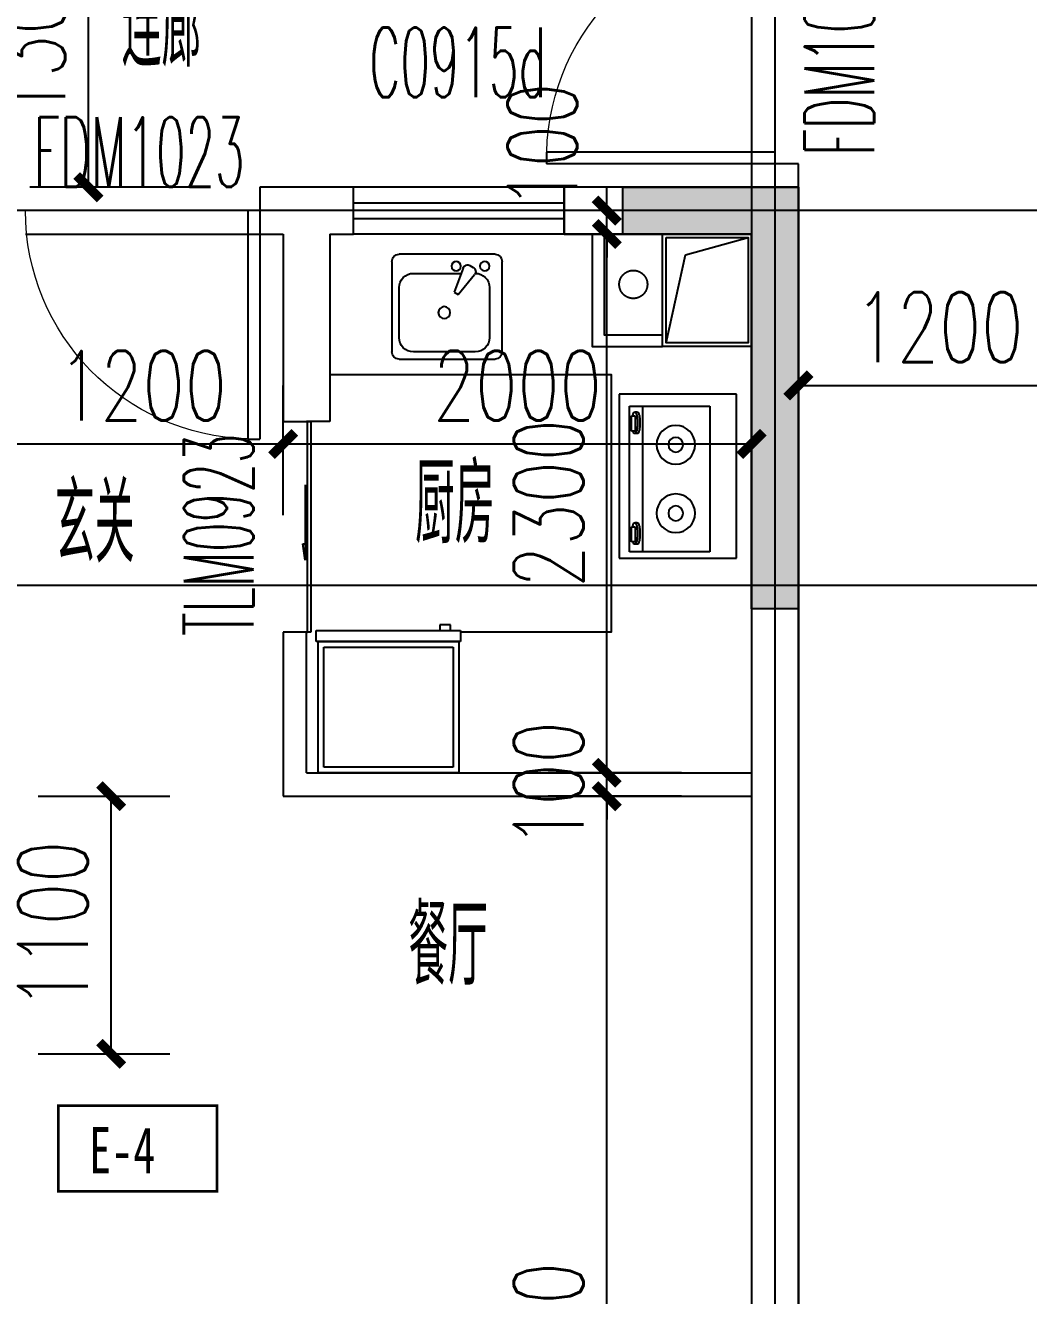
# Model space of a CAD drawing. Extents: x -59851 to 653804, y -249523 to 437614.
# Drawn here: x -6514 to -2231, y 11674 to 17096 of the extents above; entities that cross this region are included whole.
import ezdxf

# ---------------------------------------------------------------- set-up
doc = ezdxf.new("R2010")
doc.units = 0
doc.header["$LTSCALE"] = 1000
doc.header["$MEASUREMENT"] = 0
doc.linetypes.add('CONTINOUS', pattern=[0])
doc.linetypes.add('PS', pattern=[3200, 1500, -200, 1500])
for name, color, linetype in [('A-Lvtry（卫生间）', 5, 'Continuous'), ('A-Lvtry（厨房）', 5, 'CONTINOUS'), ('A-烟气道', 105, 'Continuous'), ('A-第三道尺寸线', 105, 'Continuous'), ('DOTE', 16, 'Continuous'), ('PS', 6, 'PS'), ('PUB_HATCH', 8, 'Continuous'), ('PUB_TEXT', 7, 'Continuous'), ('WALL', 2, 'Continuous'), ('WINDOW', 4, 'Continuous'), ('WINDOW_TEXT', 7, 'Continuous'), ('剪力墙', 6, 'Continuous'), ('户型标示', 7, 'Continuous')]:
    doc.layers.add(name, color=color, linetype=linetype)
doc.styles.add('_TCH_DIM_T3', font='SIMPLEX.shx', dxfattribs={"width": 0.705882, "bigfont": 'GBCBIG.shx'})
doc.styles.add('_TCH_WINDOW', font='SIMPLEX.shx', dxfattribs={"width": 0.7, "height": 3.5, "bigfont": 'GBCBIG.shx'})
doc.styles.get("Standard").update_dxf_attribs({"font": 'gbenor.shx', "width": 0.7, "bigfont": 'gbcbig.shx'})
doc.styles.add('黑体', font='simhei.ttf', dxfattribs={"width": 0.7})
doc.dimstyles.new('_TCH_ARCH&&100', dxfattribs={"dimtxt": 297.5, "dimasz": 100, "dimexe": 250, "dimexo": 300, "dimgap": 100, "dimtad": 1, "dimdec": 0, "dimzin": 0, "dimdsep": 46, "dimtxsty": '_TCH_DIM_T3', "dimblk": 'ARCHTICK', "dimcen": 0.09, "dimclrt": 7, "dimazin": 2, "dimtfac": 1, "dimtdec": 0, "dimtix": 1, "dimtmove": 2, "dimatfit": 3, "dimfxl": 0, "dimtolj": 1, "dimtzin": 0, "dimarcsym": 0})

# ---------------------------------------------------------------- blocks, each defined once
blk = doc.blocks.new('jgjlq030328')
at = {"layer": 'PUB_HATCH'}
blk.add_hatch(color=256, dxfattribs=at).paths.add_polyline_path([(-250285, 15511.9), (-249535, 15511.9), (-249535, 13711.9), (-249735, 13711.9), (-249735, 15311.9), (-250285, 15311.9)])
at = {"layer": '剪力墙'}
blk.add_lwpolyline([(-250285, 15511.9), (-249535, 15511.9), (-249535, 13711.9), (-249735, 13711.9), (-249735, 15311.9), (-250285, 15311.9)], close=True, dxfattribs=at)
blk = doc.blocks.new('zhouxianssceng0329')
at = {"layer": 'DOTE'}
for p, q in [((-3313.7, 132089.9), (-3313.7, 148798.2)), ((5501.3, 141898.2), (-10113.7, 141898.2)), ((5501.3, 140298.2), (-44988.6, 140298.2))]:
    blk.add_line(p, q, dxfattribs=at)
blk = doc.blocks.new('BX1')
at = {"layer": 'A-Lvtry（卫生间）'}
for p, q in [((-560, 8), (-607.7, 8)), ((-607.7, 8), (-607.7, -608)), ((-560, -608), (-560, 8)), ((0, 0), (-560, 0)), ((0, -600), (0, 0)), ((-560, 0), (-560, -600)), ((-24, -24), (-536, -24)), ((-536, -24), (-536, -576)), ((-24, -576), (-24, -24)), ((-631.1, -564.3), (-631.1, -520)), ((-631.1, -520), (-607.7, -520)), ((-607.7, -520), (-607.7, -564.3)), ((-607.7, -564.3), (-631.1, -564.3)), ((-536, -576), (-24, -576)), ((-607.7, -608), (-560, -608)), ((-560, -600), (0, -600))]:
    blk.add_line(p, q, dxfattribs=at)
blk = doc.blocks.new('zt1')
at = {"layer": 'A-Lvtry（卫生间）', "linetype": 'Continuous'}
for p, q in [((-700, 0), (0, 0)), ((-700, -500), (-700, 0)), ((0, 0), (0, -500)), ((0, -500), (-700, -500))]:
    blk.add_line(p, q, dxfattribs=at)
at = {"layer": 'A-Lvtry（卫生间）'}
for p, q in [((-673.5, -113.1), (-673.5, -455.5)), ((-50.7, -113.1), (-673.5, -113.1)), ((-50.7, -455.5), (-50.7, -113.1)), ((-673.5, -399.8), (-50.7, -399.8)), ((-640.9, -422.1), (-640.8, -433.8)), ((-565.7, -431.5), (-630.4, -431.5)), ((-630.4, -431.5), (-630.4, -448.2)), ((-565.7, -448.2), (-565.7, -431.5)), ((-549.1, -423.2), (-549.1, -433.7)), ((-167.9, -422.1), (-167.8, -433.8)), ((-157.4, -431.5), (-157.4, -448.2)), ((-92.7, -431.5), (-157.4, -431.5)), ((-92.7, -448.2), (-92.7, -431.5)), ((-76.1, -423.2), (-76.1, -433.7)), ((-673.5, -455.5), (-50.7, -455.5)), ((-630.4, -448.2), (-565.7, -448.2)), ((-157.4, -448.2), (-92.7, -448.2))]:
    blk.add_line(p, q, dxfattribs=at)
for points in [[(-549.1, -423.2, 0.259034), (-551, -419.8, 0.076276), (-562.5, -414.9, 0.036515), (-576.1, -412.4, 0.026615), (-594.9, -411.4, 0.026615), (-613.8, -412.4, 0.036515), (-627.3, -414.9, 0.076276), (-638.9, -419.8, 0.259034), (-640.8, -423.2, 0.078462), (-640.6, -424.5, 0.056762)], [(-549.1, -433.7, 0.259034), (-551, -430.3, 0.076276), (-562.5, -425.4, 0.036515), (-576.1, -422.9, 0.026615), (-594.9, -421.9, 0.026615), (-613.8, -422.9, 0.036515), (-627.3, -425.4, 0.076276), (-638.9, -430.3, 0.259034), (-640.8, -433.7, 0.259034), (-638.9, -437.2, 0.056762), (-630.4, -441.2, 0.036515)], [(-565.7, -442.9, 0.008736), (-562.5, -442.1, 0.076276), (-551, -437.2, 0.259034), (-549.1, -433.7, 0.259034)], [(-76.1, -423.2, 0.259034), (-78, -419.8, 0.076276), (-89.5, -414.9, 0.036515), (-103.1, -412.4, 0.026615), (-121.9, -411.4, 0.026615), (-140.8, -412.4, 0.036515), (-154.3, -414.9, 0.076276), (-165.9, -419.8, 0.259034), (-167.8, -423.2, 0.078462), (-167.6, -424.5, 0.056762)], [(-76.1, -433.7, 0.259034), (-78, -430.3, 0.076276), (-89.5, -425.4, 0.036515), (-103.1, -422.9, 0.026615), (-121.9, -421.9, 0.026615), (-140.8, -422.9, 0.036515), (-154.3, -425.4, 0.076276), (-165.9, -430.3, 0.259034), (-167.8, -433.7, 0.259034), (-165.9, -437.2, 0.056762), (-157.4, -441.2, 0.036515)], [(-92.7, -442.9, 0.008736), (-89.5, -442.1, 0.076276), (-78, -437.2, 0.259034), (-76.1, -433.7, 0.259034)]]:
    blk.add_lwpolyline(points, format="xyb", dxfattribs=at)
at = {"layer": 'A-Lvtry（卫生间）', "linetype": 'Continuous'}
for centre, radius in [((-508.4, -258.5), 82.5), ((-215.8, -258.5), 82.5), ((-508.4, -258.5), 31.6), ((-215.8, -258.5), 31.6)]:
    blk.add_circle(centre, radius, dxfattribs=at)
at = {"layer": 'A-Lvtry（卫生间）', "width": 0.8, "flags": 9}
for tag in ['YSIZE', 'XSIZE']:
    blk.add_attdef(tag, (-350, 0), '', height=0.5, dxfattribs=at)
blk = doc.blocks.new('t4')
at = {"layer": 'A-Lvtry（卫生间）'}
for p, q in [((3876514.8, 2551819.5), (3876514.8, 2552229.1)), ((3876545.3, 2552259.6), (3876931.4, 2552259.6)), ((3876961.9, 2552229.1), (3876961.9, 2551819.5)), ((3876819.6, 2552205.6), (3876606.3, 2552205.6)), ((3876545.3, 2552144.6), (3876545.3, 2551880.5)), ((3876790.3, 2552072.2), (3876875.1, 2552142)), ((3876913.8, 2552122.3), (3876905.6, 2552136.5)), ((3876800.4, 2552054.6), (3876790.3, 2552072.2)), ((3876903.3, 2552093.1), (3876800.4, 2552054.6)), ((3876880.6, 2551880.5), (3876880.6, 2552084.6)), ((3876931.4, 2551789), (3876545.3, 2551789)), ((3876606.3, 2551819.5), (3876819.6, 2551819.5))]:
    blk.add_line(p, q, dxfattribs=at)
for centre, major_axis, start_param, end_param in [((3876545.3, 2552229.1), (-21.6, 21.6), -0.785398, 0.785398), ((3876931.4, 2552229.1), (-21.6, 21.6), 3.926991, 5.497787), ((3876606.3, 2552144.6), (-43.1, 43.1), -0.785398, 0.785398), ((3876819.6, 2552144.6), (43.1, 43.1), 5.497787, 7.068583), ((3876911.1, 2552185.3), (-14.4, 14.4), 4.712389, 10.995574), ((3876888, 2552126.3), (14.4, 14.4), 6.021386, 7.757331), ((3876896.2, 2552112.2), (-14.4, 14.4), 2.714645, 4.45059), ((3876911.1, 2552063.4), (14.4, 14.4), 6.283185283893945, 12.56637059107353), ((3876713, 2552012.6), (18, 18), 6.283185283897186, 12.56637059107677), ((3876606.3, 2551880.5), (-43.1, 43.1), 0.785398, 2.356194), ((3876819.6, 2551880.5), (-43.1, 43.1), 2.356194, 3.926991), ((3876545.3, 2551819.5), (21.6, 21.6), 2.356194, 3.926991), ((3876931.4, 2551819.5), (-21.6, 21.6), 2.356194, 3.926991)]:
    blk.add_ellipse(centre, major_axis=major_axis, ratio=1, start_param=start_param, end_param=end_param, dxfattribs=at)
blk = doc.blocks.new('$DorLib2D$00000129')
at = {"color": 0, "linetype": 'Continuous'}
for p, q in [((-0.5, 0.545), (-0.5, 0.6866)), ((-0.5, 0.6866), (0.5, 0.6866)), ((0.5, 0.6866), (0.5, 0.545)), ((0.5, 0.545), (-0.5, 0.545)), ((-0.5, 0.5), (-0.5, 0.545)), ((0.5, 0.5), (0.5, 0.545)), ((-0.2, 0.4375), (0.1584, 0.4375)), ((0.1584, 0.4375), (0.0804, 0.3408)), ((0.0804, 0.3408), (0.0804, 0.4375))]:
    blk.add_line(p, q, dxfattribs=at)
blk = doc.blocks.new('$DorLib2D$00000001')
for p, q in [((0.45, 0.975), (0.5, 0.975)), ((0.45, 0), (0.45, 0.975)), ((0.5, 0), (0.5, 0.975)), ((0.5, 0), (0.45, 0))]:
    blk.add_line(p, q)
at = {"lineweight": 13}
blk.add_arc((0.475, 0), 0.975, 91.4693, 180, dxfattribs=at)
blk = doc.blocks.new('$TCHSYS$WIN2D')
for p, q in [((-0.5, 0.5), (0.5, 0.5)), ((-0.5, 0.5), (-0.5, -0.5)), ((0.5, 0.5), (0.5, -0.5)), ((0.5, 0.1667), (-0.5, 0.1667)), ((0.5, -0.1667), (-0.5, -0.1667)), ((-0.5, -0.5), (0.5, -0.5))]:
    blk.add_line(p, q)
blk = doc.blocks.new('_ArchTick')
at = {"color": 0, "linetype": 'ByBlock', "const_width": 0.4}
blk.add_lwpolyline([(-0.5, -0.5), (0.5, 0.5)], dxfattribs=at)
blk = doc.blocks.new('*D763')
at = {"layer": 'A-第三道尺寸线', "color": 0, "lineweight": -2, "transparency": 16777216}
for p, q in [((23013.2, 167934.8), (23013.2, 168034.8)), ((23331.5, 167934.8), (22763.2, 167934.8)), ((23013.2, 167834.8), (23013.2, 167934.8)), ((23331.5, 167834.8), (22763.2, 167834.8)), ((23013.2, 167834.8), (23013.2, 167734.8))]:
    blk.add_line(p, q, dxfattribs=at)
at = {"layer": 'Defpoints', "color": 0, "transparency": 16777216}
for p in [(23013.2, 167934.8), (23631.5, 167934.8), (23631.5, 167834.8)]:
    blk.add_point(p, dxfattribs=at)
at = {"layer": 'A-第三道尺寸线', "color": 0, "lineweight": -2, "transparency": 16777216, "xscale": 100, "yscale": 100, "zscale": 100}
for p, rotation in [((23013.2, 167934.8), 270), ((23013.2, 167834.8), 90)]:
    blk.add_blockref('_ArchTick', p, dxfattribs=dict(at, rotation=rotation))
at = {"layer": 'A-第三道尺寸线', "color": 7, "transparency": 16777216, "insert": (22738.2, 168209.8), "char_height": 297.5, "attachment_point": 5, "rotation": 90, "style": '_TCH_DIM_T3'}
blk.add_mtext('\\A1;100', dxfattribs=at)
blk = doc.blocks.new('*D764')
at = {"layer": 'A-第三道尺寸线', "color": 0, "lineweight": -2, "transparency": 16777216}
for p, q in [((23331.5, 167834.8), (22763.2, 167834.8)), ((23013.2, 165534.8), (23013.2, 167834.8)), ((23331.5, 165534.8), (22763.2, 165534.8))]:
    blk.add_line(p, q, dxfattribs=at)
at = {"layer": 'Defpoints', "color": 0, "transparency": 16777216}
for p in [(23013.2, 167834.8), (23631.5, 167834.8), (23631.5, 165534.8)]:
    blk.add_point(p, dxfattribs=at)
at = {"layer": 'A-第三道尺寸线', "color": 0, "lineweight": -2, "transparency": 16777216, "xscale": 100, "yscale": 100, "zscale": 100}
for p, rotation in [((23013.2, 167834.8), 90), ((23013.2, 165534.8), 270)]:
    blk.add_blockref('_ArchTick', p, dxfattribs=dict(at, rotation=rotation))
at = {"layer": 'A-第三道尺寸线', "color": 7, "transparency": 16777216, "insert": (22764.5, 166684.8), "char_height": 297.5, "attachment_point": 5, "rotation": 90, "style": '_TCH_DIM_T3'}
blk.add_mtext('\\A1;2300', dxfattribs=at)
blk = doc.blocks.new('*D765')
at = {"layer": 'A-第三道尺寸线', "color": 0, "lineweight": -2, "transparency": 16777216}
for p, q in [((23013.2, 165534.8), (23013.2, 165634.8)), ((23331.5, 165534.8), (22763.2, 165534.8)), ((23013.2, 165434.8), (23013.2, 165534.8)), ((23331.5, 165434.8), (22763.2, 165434.8)), ((23013.2, 165434.8), (23013.2, 165334.8))]:
    blk.add_line(p, q, dxfattribs=at)
at = {"layer": 'Defpoints', "color": 0, "transparency": 16777216}
for p in [(23013.2, 165534.8), (23631.5, 165534.8), (23631.5, 165434.8)]:
    blk.add_point(p, dxfattribs=at)
at = {"layer": 'A-第三道尺寸线', "color": 0, "lineweight": -2, "transparency": 16777216, "xscale": 100, "yscale": 100, "zscale": 100}
for p, rotation in [((23013.2, 165534.8), 270), ((23013.2, 165434.8), 90)]:
    blk.add_blockref('_ArchTick', p, dxfattribs=dict(at, rotation=rotation))
at = {"layer": 'A-第三道尺寸线', "color": 7, "transparency": 16777216, "insert": (22764.5, 165484.8), "char_height": 297.5, "attachment_point": 5, "rotation": 90, "style": '_TCH_DIM_T3'}
blk.add_mtext('\\A1;100', dxfattribs=at)
blk = doc.blocks.new('*D766')
at = {"layer": 'A-第三道尺寸线', "color": 0, "lineweight": -2, "transparency": 16777216}
for p, q in [((23331.5, 165434.8), (22763.2, 165434.8)), ((23013.2, 160734.8), (23013.2, 165434.8)), ((23331.5, 160734.8), (22763.2, 160734.8))]:
    blk.add_line(p, q, dxfattribs=at)
at = {"layer": 'Defpoints', "color": 0, "transparency": 16777216}
for p in [(23013.2, 165434.8), (23631.5, 165434.8), (23631.5, 160734.8)]:
    blk.add_point(p, dxfattribs=at)
at = {"layer": 'A-第三道尺寸线', "color": 0, "lineweight": -2, "transparency": 16777216, "xscale": 100, "yscale": 100, "zscale": 100}
for p, rotation in [((23013.2, 165434.8), 90), ((23013.2, 160734.8), 270)]:
    blk.add_blockref('_ArchTick', p, dxfattribs=dict(at, rotation=rotation))
at = {"layer": 'A-第三道尺寸线', "color": 7, "transparency": 16777216, "insert": (22764.5, 163084.8), "char_height": 297.5, "attachment_point": 5, "rotation": 90, "style": '_TCH_DIM_T3'}
blk.add_mtext('\\A1;4700', dxfattribs=at)
blk = doc.blocks.new('*D771')
at = {"layer": 'A-第三道尺寸线', "color": 0, "lineweight": -2, "transparency": 16777216}
for p, q in [((19931.5, 166634.8), (19931.5, 167188.6)), ((20431.5, 166634.8), (20431.5, 167188.6)), ((19931.5, 166938.6), (19831.5, 166938.6)), ((19931.5, 166938.6), (20431.5, 166938.6)), ((20431.5, 166938.6), (20531.5, 166938.6))]:
    blk.add_line(p, q, dxfattribs=at)
at = {"layer": 'Defpoints', "color": 0, "transparency": 16777216}
for p in [(20431.5, 166938.6), (19931.5, 166334.8), (20431.5, 166334.8)]:
    blk.add_point(p, dxfattribs=at)
at = {"layer": 'A-第三道尺寸线', "color": 0, "lineweight": -2, "transparency": 16777216, "xscale": 100, "yscale": 100, "zscale": 100}
blk.add_blockref('_ArchTick', (19931.5, 166938.6), dxfattribs=at)
at = {"layer": 'A-第三道尺寸线', "color": 0, "lineweight": -2, "transparency": 16777216, "xscale": 100, "yscale": 100, "zscale": 100, "rotation": 180}
blk.add_blockref('_ArchTick', (20431.5, 166938.6), dxfattribs=at)
at = {"layer": 'A-第三道尺寸线', "color": 7, "transparency": 16777216, "insert": (20181.5, 167187.3), "char_height": 297.5, "attachment_point": 5, "style": '_TCH_DIM_T3'}
blk.add_mtext('\\A1;500', dxfattribs=at)
blk = doc.blocks.new('*D772')
at = {"layer": 'A-第三道尺寸线', "color": 0, "lineweight": -2, "transparency": 16777216}
for p, q in [((20431.5, 166634.8), (20431.5, 167188.6)), ((21631.5, 166634.8), (21631.5, 167188.6)), ((20431.5, 166938.6), (21631.5, 166938.6))]:
    blk.add_line(p, q, dxfattribs=at)
at = {"layer": 'Defpoints', "color": 0, "transparency": 16777216}
for p in [(21631.5, 166938.6), (20431.5, 166334.8), (21631.5, 166334.8)]:
    blk.add_point(p, dxfattribs=at)
at = {"layer": 'A-第三道尺寸线', "color": 0, "lineweight": -2, "transparency": 16777216, "xscale": 100, "yscale": 100, "zscale": 100, "rotation": 180}
blk.add_blockref('_ArchTick', (20431.5, 166938.6), dxfattribs=at)
at = {"layer": 'A-第三道尺寸线', "color": 0, "lineweight": -2, "transparency": 16777216, "xscale": 100, "yscale": 100, "zscale": 100}
blk.add_blockref('_ArchTick', (21631.5, 166938.6), dxfattribs=at)
at = {"layer": 'A-第三道尺寸线', "color": 7, "transparency": 16777216, "insert": (21031.5, 167187.3), "char_height": 297.5, "attachment_point": 5, "style": '_TCH_DIM_T3'}
blk.add_mtext('\\A1;1200', dxfattribs=at)
blk = doc.blocks.new('*D773')
at = {"layer": 'A-第三道尺寸线', "color": 0, "lineweight": -2, "transparency": 16777216}
for p, q in [((21631.5, 166634.8), (21631.5, 167188.6)), ((23631.5, 166634.8), (23631.5, 167188.6)), ((21631.5, 166938.6), (23631.5, 166938.6))]:
    blk.add_line(p, q, dxfattribs=at)
at = {"layer": 'Defpoints', "color": 0, "transparency": 16777216}
for p in [(23631.5, 166938.6), (21631.5, 166334.8), (23631.5, 166334.8)]:
    blk.add_point(p, dxfattribs=at)
at = {"layer": 'A-第三道尺寸线', "color": 0, "lineweight": -2, "transparency": 16777216, "xscale": 100, "yscale": 100, "zscale": 100, "rotation": 180}
blk.add_blockref('_ArchTick', (21631.5, 166938.6), dxfattribs=at)
at = {"layer": 'A-第三道尺寸线', "color": 0, "lineweight": -2, "transparency": 16777216, "xscale": 100, "yscale": 100, "zscale": 100}
blk.add_blockref('_ArchTick', (23631.5, 166938.6), dxfattribs=at)
at = {"layer": 'A-第三道尺寸线', "color": 7, "transparency": 16777216, "insert": (22631.5, 167187.3), "char_height": 297.5, "attachment_point": 5, "style": '_TCH_DIM_T3'}
blk.add_mtext('\\A1;2000', dxfattribs=at)
blk = doc.blocks.new('*D774')
at = {"layer": 'A-第三道尺寸线', "color": 0, "lineweight": -2, "transparency": 16777216}
for p, q in [((20585.5, 165434.8), (21147.7, 165434.8)), ((20897.7, 164334.8), (20897.7, 165434.8)), ((20585.5, 164334.8), (21147.7, 164334.8))]:
    blk.add_line(p, q, dxfattribs=at)
at = {"layer": 'Defpoints', "color": 0, "transparency": 16777216}
for p in [(20285.5, 165434.8), (20897.7, 165434.8), (20285.5, 164334.8)]:
    blk.add_point(p, dxfattribs=at)
at = {"layer": 'A-第三道尺寸线', "color": 0, "lineweight": -2, "transparency": 16777216, "xscale": 100, "yscale": 100, "zscale": 100}
for p, rotation in [((20897.7, 165434.8), 90), ((20897.7, 164334.8), 270)]:
    blk.add_blockref('_ArchTick', p, dxfattribs=dict(at, rotation=rotation))
at = {"layer": 'A-第三道尺寸线', "color": 7, "transparency": 16777216, "insert": (20649, 164884.8), "char_height": 297.5, "attachment_point": 5, "rotation": 90, "style": '_TCH_DIM_T3'}
blk.add_mtext('\\A1;1100', dxfattribs=at)
blk = doc.blocks.new('*D790')
at = {"layer": 'A-第三道尺寸线', "color": 0, "lineweight": -2, "transparency": 16777216}
for p, q in [((87562, 166834.8), (87562, 167438.6)), ((88762, 166834.8), (88762, 167438.6)), ((87562, 167188.6), (88762, 167188.6))]:
    blk.add_line(p, q, dxfattribs=at)
at = {"layer": 'Defpoints', "color": 0, "transparency": 16777216}
for p in [(88762, 167188.6), (87562, 166534.8), (88762, 166534.8)]:
    blk.add_point(p, dxfattribs=at)
at = {"layer": 'A-第三道尺寸线', "color": 0, "lineweight": -2, "transparency": 16777216, "xscale": 100, "yscale": 100, "zscale": 100, "rotation": 180}
blk.add_blockref('_ArchTick', (87562, 167188.6), dxfattribs=at)
at = {"layer": 'A-第三道尺寸线', "color": 0, "lineweight": -2, "transparency": 16777216, "xscale": 100, "yscale": 100, "zscale": 100}
blk.add_blockref('_ArchTick', (88762, 167188.6), dxfattribs=at)
at = {"layer": 'A-第三道尺寸线', "color": 7, "transparency": 16777216, "insert": (88162, 167437.3), "char_height": 297.5, "attachment_point": 5, "style": '_TCH_DIM_T3'}
blk.add_mtext('\\A1;1200', dxfattribs=at)
blk = doc.blocks.new('hhhhxintongqutong0329')
at = {"layer": 'PUB_TEXT', "width": 0.7}
blk.add_text('连廊', height=337.59, dxfattribs=at).set_placement((-6103.1, 15798.2))
blk = doc.blocks.new('*D1930')
at = {"layer": 'A-第三道尺寸线', "color": 0, "lineweight": -2, "transparency": 16777216}
for p, q in [((-5813.7, 17705.7), (-6494.4, 17705.7)), ((-6244.4, 16405.7), (-6244.4, 17705.7)), ((-5813.7, 16405.7), (-6494.4, 16405.7))]:
    blk.add_line(p, q, dxfattribs=at)
at = {"layer": 'Defpoints', "color": 0, "transparency": 16777216}
for p in [(-6244.4, 17705.7), (-5513.7, 17705.7), (-5513.7, 16405.7)]:
    blk.add_point(p, dxfattribs=at)
at = {"layer": 'A-第三道尺寸线', "color": 0, "lineweight": -2, "transparency": 16777216, "xscale": 100, "yscale": 100, "zscale": 100}
for p, rotation in [((-6244.4, 17705.7), 90), ((-6244.4, 16405.7), 270)]:
    blk.add_blockref('_ArchTick', p, dxfattribs=dict(at, rotation=rotation))
at = {"layer": 'A-第三道尺寸线', "color": 7, "transparency": 16777216, "insert": (-6493.1, 17055.7), "char_height": 297.5, "attachment_point": 5, "rotation": 90, "style": '_TCH_DIM_T3'}
blk.add_mtext('\\A1;1300', dxfattribs=at)
blk = doc.blocks.new('A4huhuxing')
at = {"layer": 'A-Lvtry（厨房）'}
blk.add_lwpolyline([(21831.5, 167234.8), (23031.5, 167234.8), (23031.5, 166135.3), (22389.1, 166135.3)], dxfattribs=at)
at = {"layer": 'A-烟气道'}
for points in [[(23251.5, 167834.8), (23631.5, 167834.8), (23631.5, 167354.8), (23251.5, 167354.8)], [(23266.5, 167819.8), (23616.5, 167819.8), (23616.5, 167369.8), (23266.5, 167369.8)]]:
    blk.add_lwpolyline(points, close=True, dxfattribs=at)
blk.add_lwpolyline([(23266.5, 167369.8), (23348.9, 167745.9), (23616.5, 167819.8)], dxfattribs=at)
at = {"layer": 'PS', "ltscale": 0.5}
blk.add_circle((23126.5, 167619.8), 60, dxfattribs=at)
at = {"layer": 'WALL'}
for p, q in [((21731.5, 168034.8), (21531.5, 168034.8)), ((21531.5, 168034.8), (21531.5, 167834.8)), ((21931.5, 168034.8), (21731.5, 168034.8)), ((21931.5, 167834.8), (21931.5, 168034.8)), ((23831.5, 168034.8), (22831.5, 168034.8)), ((22831.5, 168034.8), (22831.5, 167834.8)), ((23831.5, 168034.8), (23831.5, 165434.8)), ((21531.5, 167834.8), (21631.5, 167834.8)), ((21631.5, 167834.8), (21631.5, 167034.8)), ((21831.5, 167834.8), (21831.5, 167034.8)), ((21831.5, 167834.8), (21931.5, 167834.8)), ((22831.5, 167834.8), (23631.5, 167834.8)), ((23631.5, 167834.8), (23631.5, 165534.8)), ((21631.5, 167034.8), (21731.5, 167034.8)), ((21831.5, 167034.8), (21731.5, 167034.8)), ((21731.5, 166134.8), (21631.5, 166134.8)), ((21631.5, 166134.8), (21631.5, 165434.8)), ((21731.5, 165534.8), (21731.5, 166134.8)), ((21731.5, 165534.8), (23631.5, 165534.8)), ((21631.5, 165434.8), (23631.5, 165434.8)), ((23631.5, 165434.8), (23631.5, 160734.8)), ((23831.5, 165434.8), (23831.5, 160634.8))]:
    blk.add_line(p, q, dxfattribs=at)
for points in [[(22951.5, 167834.8), (22951.5, 167354.8), (23251.5, 167354.8)], [(23001.5, 167834.8), (23001.5, 167404.8), (23251.5, 167404.8)]]:
    blk.add_lwpolyline(points, dxfattribs=at)
at = {"layer": 'WINDOW'}
blk.add_line((20531.5, 167834.8), (21531.5, 167834.8), dxfattribs=at)
at = {"layer": '户型标示', "color": 2, "const_width": 11.2}
blk.add_lwpolyline([(20671.7, 164113.9), (21349.3, 164113.9), (21349.3, 163747.5), (20671.7, 163747.5)], close=True, dxfattribs=at)
at = {"layer": 'A-Lvtry（厨房）', "xscale": -1, "rotation": 270}
blk.add_blockref('t4', (-2529693, -3709213.6), dxfattribs=at)
at = {"layer": 'A-Lvtry（厨房）', "extrusion": (1.08889e-08, 3.92285e-11, 1), "xscale": -1.000000000000009}
for name, p, rotation in [('zt1', (23566.4, 167151.1), 269.9999986659787), ('BX1', (21781.1, 165534.8), 90)]:
    blk.add_blockref(name, p, dxfattribs=dict(at, rotation=rotation))
at = {"layer": 'WINDOW'}
ref = blk.add_blockref('$TCHSYS$WIN2D', (22381.5, 167934.8), dxfattribs=dict(at, xscale=900, yscale=200, zscale=-900, rotation=180))
ref.add_attrib('A', 'C0915d', (22000, 168418.8), dxfattribs={"layer": 'WINDOW_TEXT', "height": 297.5, "style": '_TCH_WINDOW', "width": 0.494118})
ref = blk.add_blockref('$DorLib2D$00000001', (21031.5, 167934.8), dxfattribs=dict(at, xscale=-1000, yscale=1000, zscale=1000, rotation=180))
ref.add_attrib('A', 'FDM1023', (20566, 168036), dxfattribs={"layer": 'WINDOW_TEXT', "height": 297.5, "style": '_TCH_WINDOW', "width": 0.494118})
ref = blk.add_blockref('$DorLib2D$00000129', (21681.5, 166584.8), dxfattribs=dict(at, xscale=900, yscale=100, zscale=900, rotation=270))
ref.add_attrib('A', 'TLM0923', (21505.3, 166119.3), dxfattribs={"layer": 'WINDOW_TEXT', "height": 297.5, "rotation": 90, "style": '_TCH_WINDOW', "width": 0.494118})
at = {"layer": 'PUB_TEXT', "width": 0.7}
for s, p in [('厨房', (22194.7, 166514.6)), ('玄关', (20657.3, 166432)), ('餐厅', (22165.9, 164628.5))]:
    blk.add_text(s, height=337.59, dxfattribs=at).set_placement(p)
at = {"layer": '户型标示', "color": 2, "style": '黑体', "width": 0.7}
blk.add_text('E-4', height=197.15, dxfattribs=at).set_placement((20803.8, 163824.8))
at = {"layer": 'A-第三道尺寸线'}
dim = blk.add_linear_dim(base=(23013.2, 167934.8), p1=(23631.5, 167834.8), p2=(23631.5, 167934.8), angle=90, dimstyle='_TCH_ARCH&&100', dxfattribs=at)
dim.commit()
dim.dimension.update_dxf_attribs({"geometry": '*D763', "text_midpoint": (22738.2, 168209.8), "dimtype": 129})
for p1, p2, distance, picture, middle in [((23631.5, 165534.8), (23631.5, 167834.8), 618.3, '*D764', (22764.5, 166684.8)), ((19931.5, 166334.8), (20431.5, 166334.8), 603.8, '*D771', (20181.5, 167187.3)), ((20431.5, 166334.8), (21631.5, 166334.8), 603.8, '*D772', (21031.5, 167187.3)), ((21631.5, 166334.8), (23631.5, 166334.8), 603.8, '*D773', (22631.5, 167187.3)), ((23631.5, 165434.8), (23631.5, 165534.8), 618.3, '*D765', (22764.5, 165484.8)), ((20285.5, 164334.8), (20285.5, 165434.8), -612.2, '*D774', (20649, 164884.8)), ((23631.5, 160734.8), (23631.5, 165434.8), 618.3, '*D766', (22764.5, 163084.8))]:
    dim = blk.add_aligned_dim(p1=p1, p2=p2, distance=distance, dimstyle='_TCH_ARCH&&100', dxfattribs=at)
    dim.commit()
    dim.dimension.update_dxf_attribs({"geometry": picture, "text_midpoint": middle})
blk = doc.blocks.new('a5huxing0323')
at = {"layer": 'WALL'}
for p, q in [((87562, 168134.8), (87362, 168134.8)), ((87362, 168134.8), (87362, 160634.8)), ((87562, 160734.8), (87562, 168134.8))]:
    blk.add_line(p, q, dxfattribs=at)
at = {"layer": 'WINDOW'}
blk.add_line((87362, 169134.8), (87362, 168134.8), dxfattribs=at)
ref = blk.add_blockref('$DorLib2D$00000001', (87462, 168634.8), dxfattribs=dict(at, xscale=-1000, yscale=1000, zscale=1000, rotation=90))
ref.add_attrib('A', 'FDM1023', (87885.8, 168169.3), dxfattribs={"layer": 'WINDOW_TEXT', "height": 297.5, "rotation": 90, "style": '_TCH_WINDOW', "width": 0.494118})
at = {"layer": 'A-第三道尺寸线'}
dim = blk.add_aligned_dim(p1=(87562, 166534.8), p2=(88762, 166534.8), distance=653.8, dimstyle='_TCH_ARCH&&100', dxfattribs=at)
dim.commit()
dim.dimension.update_dxf_attribs({"geometry": '*D790', "text_midpoint": (88162, 167437.3)})

msp = doc.modelspace()

# ---------------------------------------------------------------- block references
msp.add_blockref('zhouxianssceng0329', (0, -125592.5))
at = {"layer": '剪力墙'}
msp.add_blockref('jgjlq030328', (246321.3, 893.8, 0), dxfattribs=at)

# ---------------------------------------------------------------- next in the draw order: block references
msp.add_blockref('A4huhuxing', (-27045.2, -151629.1))

# ---------------------------------------------------------------- next in the draw order: block references
for name, p in [('hhhhxintongqutong0329', (0, 1123.1)), ('a5huxing0323', (-90775.7, -151629.1))]:
    msp.add_blockref(name, p)

# ---------------------------------------------------------------- next in the draw order: dimensions: what is measured, and where the dimension line sits
at = {"layer": 'A-第三道尺寸线'}
dim = msp.add_aligned_dim(p1=(-5513.7, 16405.7), p2=(-5513.7, 17705.7), distance=730.7, dimstyle='_TCH_ARCH&&100', dxfattribs=at)
dim.commit()
dim.dimension.update_dxf_attribs({"geometry": '*D1930', "text_midpoint": (-6493.1, 17055.7)})

doc.saveas('drawing.dxf')
